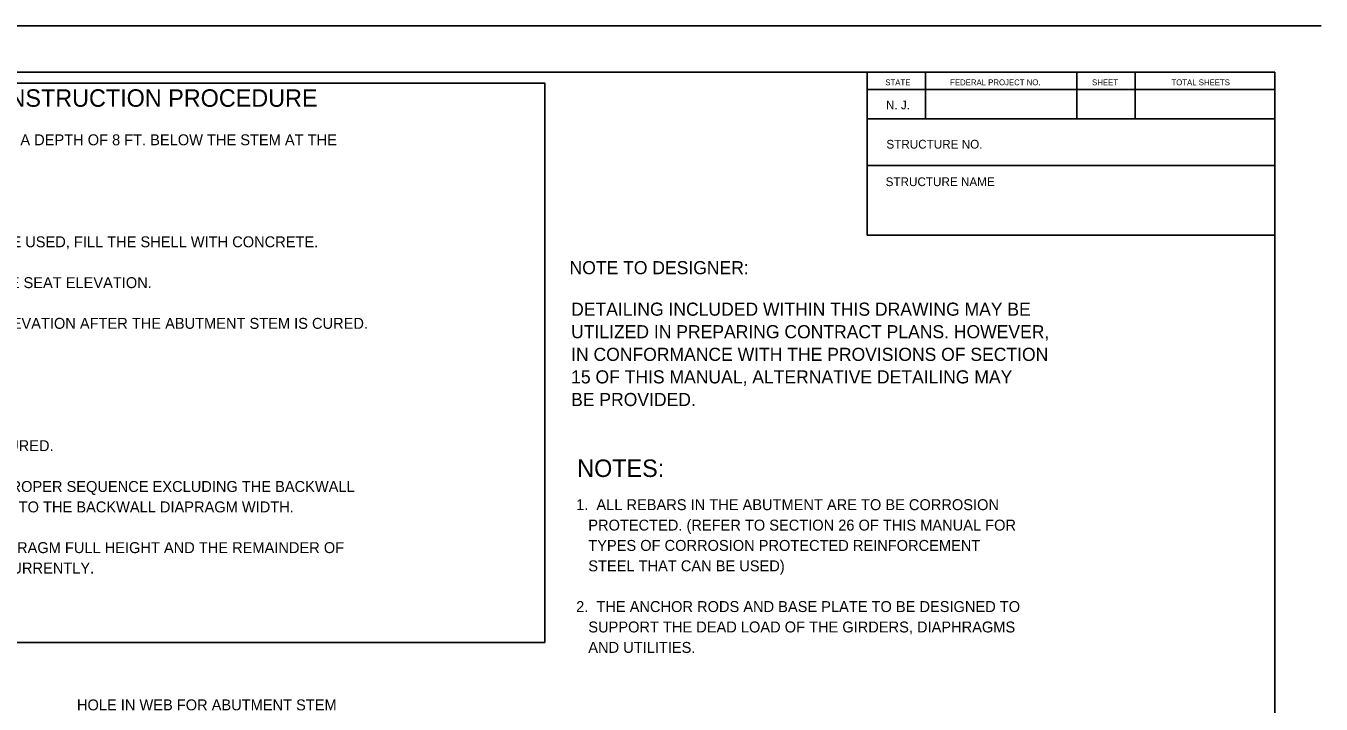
# Model space of a CAD drawing. Extents: x 499999.87 to 500002.82, y 499999.96 to 500001.79.
# Drawn here: x 500001.658 to 500002.825, y 500001.181 to 500001.792 of the extents above; entities that cross this region are included whole.
import ezdxf

# ---------------------------------------------------------------- set-up
doc = ezdxf.new("R2010")
doc.units = 0
for name, color, linetype in [('1', 7, 'Continuous'), ('2', 7, 'Continuous'), ('53', 7, 'Continuous')]:
    doc.layers.add(name, color=color, linetype=linetype)

msp = doc.modelspace()

# ---------------------------------------------------------------- linework, layer by layer
at = {"layer": '1'}
for p, q in [((499999.8665, 500001.7917), (500002.8248, 500001.7917)), ((500000.0331, 500001.75), (500002.7831, 500001.75)), ((500002.4157, 500001.75), (500002.4157, 500001.603)), ((500002.7831, 500001.75), (500002.4157, 500001.75)), ((500002.4682, 500001.708), (500002.4682, 500001.75)), ((500002.6047, 500001.708), (500002.6047, 500001.75)), ((500002.6572, 500001.708), (500002.6572, 500001.75)), ((500002.7831, 500000), (500002.7831, 500001.75)), ((500002.7831, 500000), (500002.7831, 500001.75)), ((500002.7831, 500001.603), (500002.7831, 500001.75)), ((500002.7831, 500001.7343), (500002.4157, 500001.7343)), ((500002.4157, 500001.708), (500002.7831, 500001.708)), ((500002.4157, 500001.666), (500002.7831, 500001.666)), ((500002.4157, 500001.603), (500002.7831, 500001.603))]:
    msp.add_line(p, q, dxfattribs=at)
msp.add_lwpolyline([(500001.2012, 500001.7402), (500002.1253, 500001.7402), (500002.1253, 500001.2361), (500001.2012, 500001.2361)], close=True, dxfattribs=at)

# ---------------------------------------------------------------- texts
for s, height, p in [('STATE', 0.00525, (500002.4321, 500001.7382)), ('FEDERAL PROJECT NO.', 0.005248, (500002.4905, 500001.7382)), ('SHEET', 0.00525, (500002.6184, 500001.7382)), ('TOTAL SHEETS', 0.005248, (500002.69, 500001.7382)), ('INTEGRAL ABUTMENT CONSTRUCTION PROCEDURE', 0.015748, (500001.3776, 500001.7188)), ('1.  FOR BRIDGE LENGTHS OVER 100 FT. PRE-EXCAVATE HOLES TO A DEPTH OF 8 FT. BELOW THE STEM AT THE', 0.009843, (500001.2175, 500001.6841)), ('3.  BACKFILL HOLES WITH DESIGNATION I-8 SAND. IF CIP PILES ARE USED, FILL THE SHELL WITH CONCRETE.', 0.009843, (500001.2175, 500001.5922)), ('NOTE TO DESIGNER:', 0.011811, (500002.1476, 500001.5679)), ('4.  PLACE THE ABUTMENT STEM CONCRETE TO REQUIRED BRIDGE SEAT ELEVATION.', 0.009843, (500001.2175, 500001.5554)), ('DETAILING INCLUDED WITHIN THIS DRAWING MAY BE', 0.011811, (500002.149, 500001.5305)), ('5.  BACKFILL ABUTMENT STEM TO 6" BELOW THE BRIDGE SEAT ELEVATION AFTER THE ABUTMENT STEM IS CURED.', 0.009843, (500001.2175, 500001.5187)), ('UTILIZED IN PREPARING CONTRACT PLANS. HOWEVER,', 0.011811, (500002.149, 500001.5102)), ('IN CONFORMANCE WITH THE PROVISIONS OF SECTION', 0.011811, (500002.149, 500001.4898)), ('15 OF THIS MANUAL, ALTERNATIVE DETAILING MAY', 0.011811, (500002.149, 500001.4695)), ('BE PROVIDED.', 0.011811, (500002.149, 500001.4491)), ('8.  BACKFILL ABUTMENT BACKWALLS AFTER THE CONCRETE IS CURED.', 0.009843, (500001.2175, 500001.4085)), ('NOTES:', 0.01575, (500002.1545, 500001.3852)), ('9.  AFTER THE ABUTMENT CONCRETE IS CURED, POUR DECK IN PROPER SEQUENCE EXCLUDING THE BACKWALL', 0.009843, (500001.2175, 500001.3717)), ('   DIAPHRAGM AND A PORTION OF THE DECK SLAB THAT IS EQUAL TO THE BACKWALL DIAPRAGM WIDTH.', 0.009843, (500001.2175, 500001.3533)), ('10. TIGHTEN THE ANCHOR NUTS AND POUR THE BACKWALL/DIAPHRAGM FULL HEIGHT AND THE REMAINDER OF', 0.009843, (500001.2175, 500001.3166)), ('   THE DECK SLAB. THE WINGWALLS MAY ALSO BE POURED CONCURRENTLY.', 0.009843, (500001.2175, 500001.2982))]:
    msp.add_text(s, height=height, dxfattribs=at).set_placement(p)
at = {"layer": '2'}
for s, height, p in [('N. J.', 0.00787, (500002.4327, 500001.7165)), ('STRUCTURE NO.', 0.007874, (500002.4331, 500001.6811)), ('STRUCTURE NAME', 0.007874, (500002.4324, 500001.6473))]:
    msp.add_text(s, height=height, dxfattribs=at).set_placement(p)
at = {"layer": '53'}
for s, p in [('1.  ALL REBARS IN THE ABUTMENT ARE TO BE CORROSION', (500002.1535, 500001.3553)), ('   PROTECTED. (REFER TO SECTION 26 OF THIS MANUAL FOR', (500002.1535, 500001.3369)), ('   TYPES OF CORROSION PROTECTED REINFORCEMENT', (500002.1535, 500001.3186)), ('   STEEL THAT CAN BE USED)', (500002.1535, 500001.3002)), ('2.  THE ANCHOR RODS AND BASE PLATE TO BE DESIGNED TO', (500002.1535, 500001.2635)), ('   SUPPORT THE DEAD LOAD OF THE GIRDERS, DIAPHRAGMS', (500002.1535, 500001.2451)), ('   AND UTILITIES.', (500002.1535, 500001.2267)), ('HOLE IN WEB FOR ABUTMENT STEM', (500001.7037, 500001.1749))]:
    msp.add_text(s, height=0.009843, dxfattribs=at).set_placement(p)

doc.saveas('drawing.dxf')
